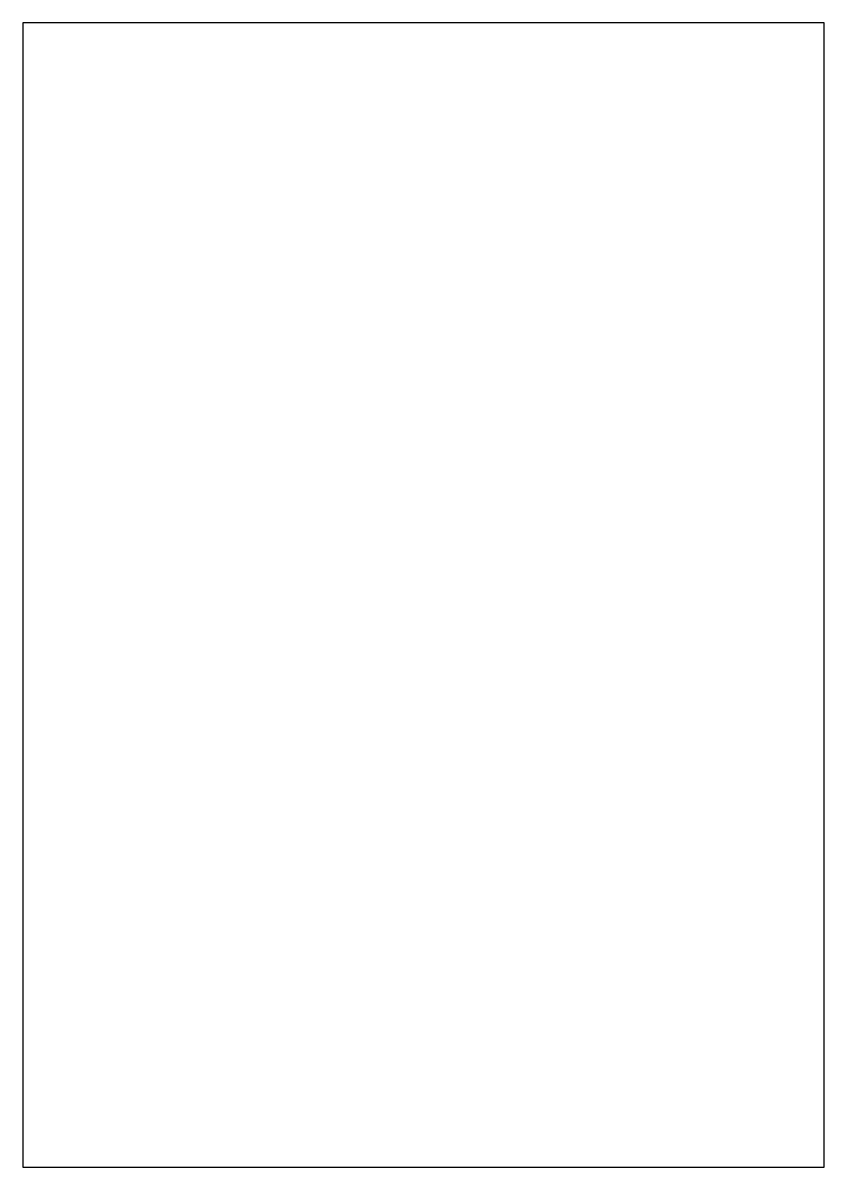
# Model space of a CAD drawing. Header units: inches. Extents: x 2.362 to 2.913, y -0.394 to 0.394.
import ezdxf

# ---------------------------------------------------------------- set-up
doc = ezdxf.new("R2010")
doc.units = ezdxf.units.IN
doc.layers.get('0').update_dxf_attribs({"linetype": 'CONTINUOUS'})

msp = doc.modelspace()

# ---------------------------------------------------------------- linework, layer by layer
msp.add_lwpolyline([(2.3622, 0.3937), (2.3622, -0.3937), (2.91339, -0.3937), (2.91339, 0.3937)], close=True)

doc.saveas('drawing.dxf')
